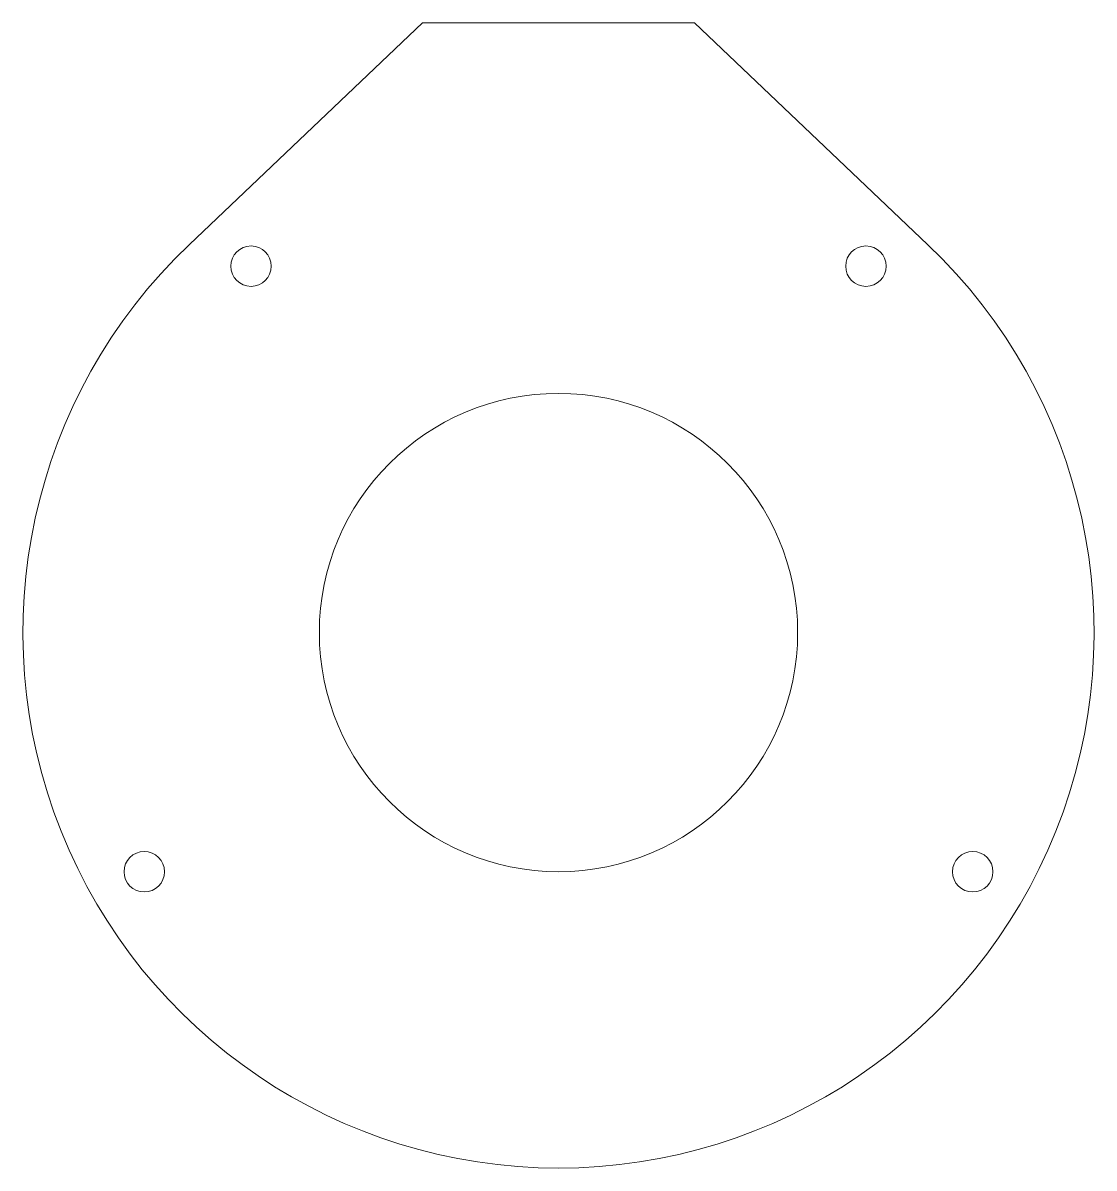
# Model space of a CAD drawing. Header units: inches. Extents: x 4.2 to 7.33, y 2.98 to 6.33.
import ezdxf

# ---------------------------------------------------------------- set-up
doc = ezdxf.new("R2010")
doc.units = ezdxf.units.IN
doc.header["$MEASUREMENT"] = 0
doc.layers.add('VISIBLE', color=7, linetype='Continuous', lineweight=0)

msp = doc.modelspace()

# ---------------------------------------------------------------- linework, layer by layer
at = {"layer": 'VISIBLE'}
for p, q in [((4.6816, 5.6831), (5.3624, 6.3306)), ((5.3624, 6.3306), (6.1578, 6.3306)), ((6.1578, 6.3306), (6.8386, 5.6831))]:
    msp.add_line(p, q, dxfattribs=at)
for centre, radius in [((4.8617, 5.6197), 0.0591), ((6.6585, 5.6197), 0.0591), ((5.7601, 4.5491), 0.6988), ((4.5497, 3.8502), 0.0591), ((6.9705, 3.8502), 0.0591)]:
    msp.add_circle(centre, radius, dxfattribs=at)
msp.add_arc((5.7601, 4.5491), 1.565, 133.563, 46.437, dxfattribs=at)

doc.saveas('drawing.dxf')
